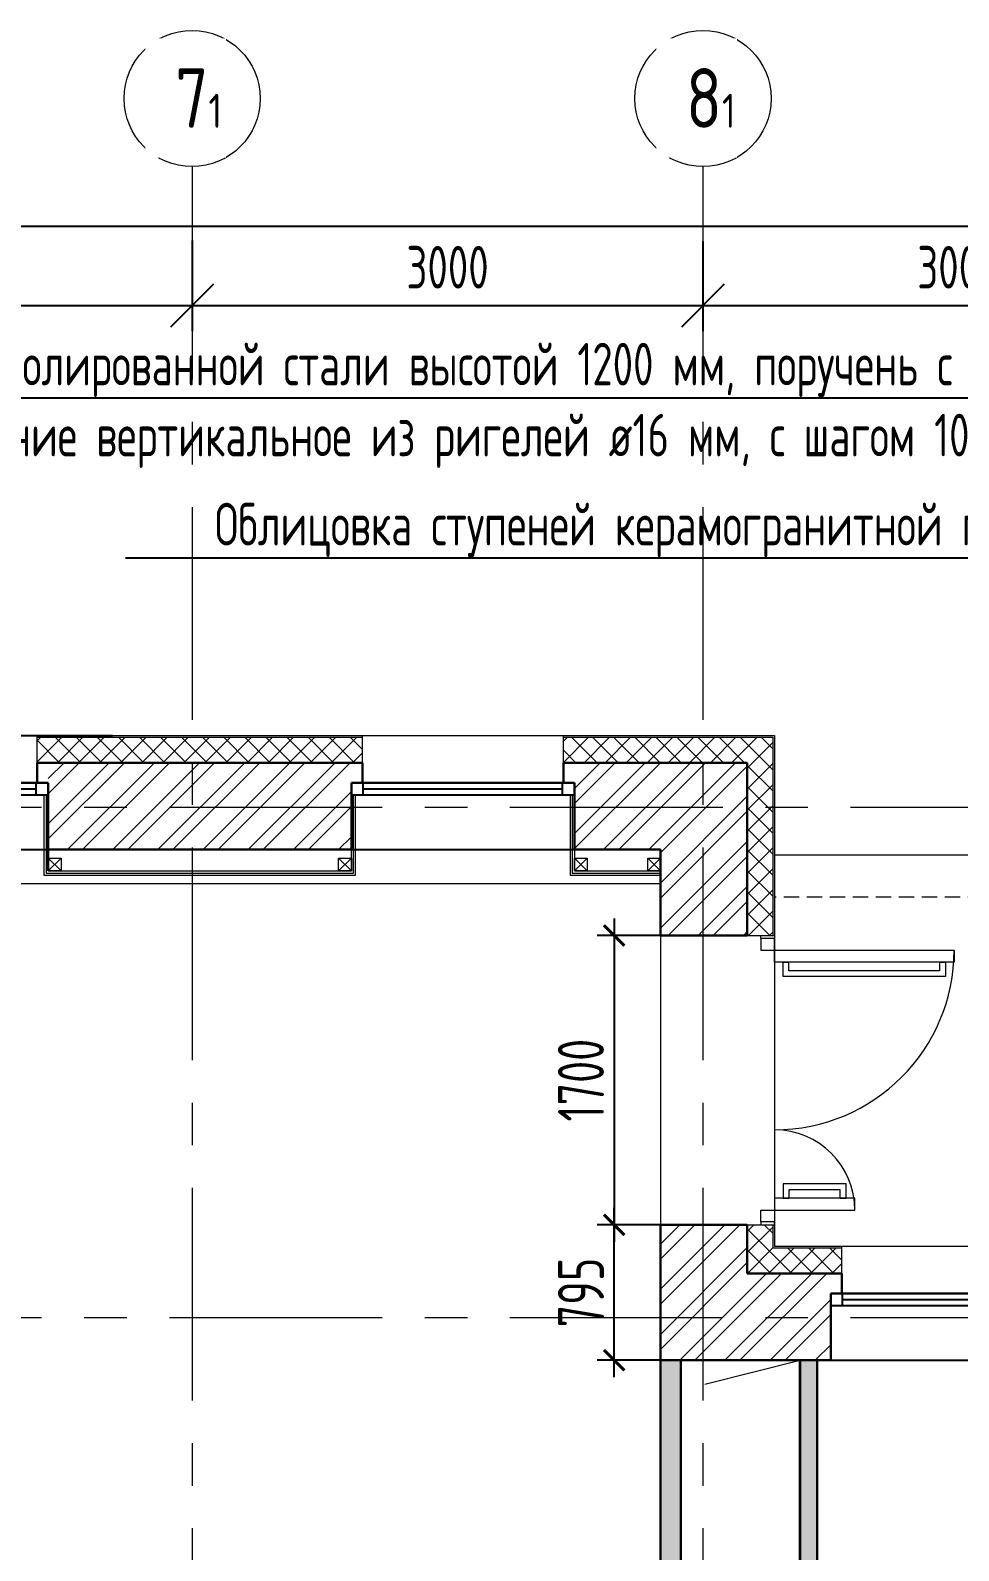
# Model space of a CAD drawing. Header units: millimetres. Extents: x -391859 to 9713180, y -178574 to 166066.
# Drawn here: x -201184 to -195733, y 126232 to 135163 of the extents above; entities that cross this region are included whole.
import ezdxf
from ezdxf import colors
from ezdxf.entities.mleader import LeaderData, LeaderLine
from ezdxf.math import Vec2, Vec3

# ---------------------------------------------------------------- set-up
doc = ezdxf.new("R2010")
doc.units = ezdxf.units.MM
doc.header["$MEASUREMENT"] = 0
doc.linetypes.add('ADSK_Штрих_ш3 п1_5', pattern=[4.5, 3, -1.5])
doc.linetypes.add('CENTER', pattern=[2, 1.25, -0.25, 0.25, -0.25])
doc.layers.get('0').update_dxf_attribs({"lineweight": 9})
for name, color, linetype, lineweight in [('_0', 7, 'Continuous', 9), ('АР_Выноски АПР', 7, 'Continuous', 5), ('АР_Двери', 7, 'Continuous', 18), ('АР_Лестницы', 7, 'Continuous', 15), ('АР_Навесной фасад', 7, 'Continuous', 5), ('АР_Оси', 7, 'Continuous', 9), ('АР_Оси размеры', 7, 'Continuous', 9), ('АР_Отметки', 7, 'Continuous', 15), ('АР_Перегородки газоблок', 7, 'Continuous', 30), ('АР_Перегородки газоблок_Штрих', 7, 'Continuous', 5), ('АР_Подоконники', 7, 'Continuous', 9), ('АР_Размеры дверей', 7, 'Continuous', 0), ('АР_Сущ Несущая стена', 7, 'Continuous', 30), ('АР_тонкая линия', 7, 'Continuous', 0), ('АР_Утеплитель', 7, 'Continuous', 9), ('АР_Штриховка кирпич', 7, 'Continuous', 9), ('Эвакуация', 7, 'Continuous', 9)]:
    doc.layers.add(name, color=color, linetype=linetype, lineweight=lineweight)
doc.layers.add('АР_новое окно', color=7, linetype='Continuous')
doc.styles.add('ISOCPEUR', font='isocpeur.ttf', dxfattribs={"width": 0.7})
doc.styles.add('ГОСТ 2.304', font='isocpeur.ttf', dxfattribs={"width": 0.7})
doc.dimstyles.new('R_100', dxfattribs={"dimtxt": 270, "dimasz": 120, "dimexe": 100, "dimexo": 0, "dimgap": 60, "dimtad": 1, "dimdec": 0, "dimrnd": 5, "dimzin": 0, "dimdsep": 46, "dimtxsty": 'ISOCPEUR', "dimblk": 'ARCHTICK', "dimcen": 0, "dimdle": 100, "dimclrd": 256, "dimclre": 256, "dimclrt": 256, "dimadec": 0, "dimazin": 0, "dimtfac": 2, "dimtdec": 0, "dimtofl": 0, "dimtmove": 1, "dimatfit": 3, "dimfxl": 1, "dimtvp": 3, "dimtolj": 1, "dimtzin": 0, "dimarcsym": 0})
doc.dimstyles.new('СПДС', dxfattribs={"dimscale": 100, "dimtxt": 2.5, "dimasz": 2.5, "dimexe": 1.5, "dimexo": 0, "dimgap": 1, "dimtad": 1, "dimdec": 0, "dimrnd": 1, "dimtxsty": 'ГОСТ 2.304', "dimblk": 'OBLIQUE', "dimcen": 2.5, "dimdle": 1.5, "dimadec": 0, "dimazin": 2, "dimtfac": 0.75, "dimtdec": 0, "dimtmove": 1, "dimatfit": 3, "dimfxl": 1, "dimtolj": 1, "dimarcsym": 1})
pattern_1 = [(45, (-1195763.57, 164426.86), (-132.58252, 132.58252), []), (45, (-1195675.18, 164426.86), (-132.58252, 132.58252), [])]

# ---------------------------------------------------------------- blocks, each defined once
blk = doc.blocks.new('_Oblique')
at = {"color": 0, "linetype": 'ByBlock', "lineweight": -2}
blk.add_line((-0.5, -0.5), (0.5, 0.5), dxfattribs=at)
blk = doc.blocks.new('*D748')
at = {"layer": 'АР_Оси размеры', "color": 0, "lineweight": -2, "ltscale": 100, "transparency": 16777216}
for p, q in [((-200233.9, 133928.7), (-200233.9, 133396.7)), ((-203233.9, 133546.7), (-203233.9, 133696.7)), ((-203383.9, 133546.7), (-200083.9, 133546.7))]:
    blk.add_line(p, q, dxfattribs=at)
at = {"layer": 'АР_Оси размеры', "color": 0, "lineweight": -2, "ltscale": 100, "transparency": 16777216, "xscale": 250, "yscale": 250, "zscale": 250, "rotation": 180}
blk.add_blockref('_Oblique', (-203233.9, 133546.7), dxfattribs=at)
at = {"layer": 'АР_Оси размеры', "color": 0, "lineweight": -2, "ltscale": 100, "transparency": 16777216, "xscale": 250, "yscale": 250, "zscale": 250}
blk.add_blockref('_Oblique', (-200233.9, 133546.7), dxfattribs=at)
at = {"layer": 'АР_Оси размеры', "color": 0, "ltscale": 100, "transparency": 16777216, "insert": (-201733.9, 133771.7), "char_height": 250, "attachment_point": 5, "style": 'ГОСТ 2.304'}
blk.add_mtext('\\A1;3000', dxfattribs=at)
blk = doc.blocks.new('*D749')
at = {"layer": 'АР_Оси размеры', "color": 0, "lineweight": -2, "ltscale": 100, "transparency": 16777216}
for p, q in [((-200233.9, 133928.7), (-200233.9, 133396.7)), ((-197233.9, 133922.9), (-197233.9, 133396.7)), ((-200383.9, 133546.7), (-197083.9, 133546.7))]:
    blk.add_line(p, q, dxfattribs=at)
at = {"layer": 'АР_Оси размеры', "color": 0, "lineweight": -2, "ltscale": 100, "transparency": 16777216, "xscale": 250, "yscale": 250, "zscale": 250, "rotation": 180}
blk.add_blockref('_Oblique', (-200233.9, 133546.7), dxfattribs=at)
at = {"layer": 'АР_Оси размеры', "color": 0, "lineweight": -2, "ltscale": 100, "transparency": 16777216, "xscale": 250, "yscale": 250, "zscale": 250}
blk.add_blockref('_Oblique', (-197233.9, 133546.7), dxfattribs=at)
at = {"layer": 'АР_Оси размеры', "color": 0, "ltscale": 100, "transparency": 16777216, "insert": (-198733.9, 133771.7), "char_height": 250, "attachment_point": 5, "style": 'ГОСТ 2.304'}
blk.add_mtext('\\A1;3000', dxfattribs=at)
blk = doc.blocks.new('*D750')
at = {"layer": 'АР_Оси размеры', "color": 0, "lineweight": -2, "ltscale": 100, "transparency": 16777216}
for p, q in [((-197233.9, 133922.9), (-197233.9, 133396.7)), ((-194233.9, 133934.5), (-194233.9, 133396.7)), ((-197383.9, 133546.7), (-194083.9, 133546.7))]:
    blk.add_line(p, q, dxfattribs=at)
at = {"layer": 'АР_Оси размеры', "color": 0, "lineweight": -2, "ltscale": 100, "transparency": 16777216, "xscale": 250, "yscale": 250, "zscale": 250, "rotation": 180}
blk.add_blockref('_Oblique', (-197233.9, 133546.7), dxfattribs=at)
at = {"layer": 'АР_Оси размеры', "color": 0, "lineweight": -2, "ltscale": 100, "transparency": 16777216, "xscale": 250, "yscale": 250, "zscale": 250}
blk.add_blockref('_Oblique', (-194233.9, 133546.7), dxfattribs=at)
at = {"layer": 'АР_Оси размеры', "color": 0, "ltscale": 100, "transparency": 16777216, "insert": (-195733.9, 133771.7), "char_height": 250, "attachment_point": 5, "style": 'ГОСТ 2.304'}
blk.add_mtext('\\A1;3000', dxfattribs=at)
blk = doc.blocks.new('*U159')
at = {"layer": 'АР_новое окно', "lineweight": 20}
for p, q in [((0, 1310), (-70, 1310)), ((0, 0), (-70, 0))]:
    blk.add_line(p, q, dxfattribs=at)
at = {"layer": 'АР_новое окно'}
for p, q in [((-70, 1310), (-70, 0)), ((-70, 0), (-70, 1310)), ((0, 1310), (0, 0)), ((0, 1240), (-70, 1240)), ((-35, 1240), (-35, 70)), ((0, 70), (-70, 70))]:
    blk.add_line(p, q, dxfattribs=at)
blk = doc.blocks.new('*D442')
at = {"layer": 'АР_Оси размеры', "color": 0, "lineweight": -2, "ltscale": 100, "transparency": 16777216}
for p, q in [((-218233.9, 134013.2), (-218233.9, 134163.2)), ((-154723.9, 134013.2), (-154723.9, 134163.2)), ((-218383.9, 134013.2), (-154573.9, 134013.2))]:
    blk.add_line(p, q, dxfattribs=at)
at = {"layer": 'АР_Оси размеры', "color": 0, "lineweight": -2, "ltscale": 100, "transparency": 16777216, "xscale": 250, "yscale": 250, "zscale": 250, "rotation": 180}
blk.add_blockref('_Oblique', (-218233.9, 134013.2), dxfattribs=at)
at = {"layer": 'АР_Оси размеры', "color": 0, "lineweight": -2, "ltscale": 100, "transparency": 16777216, "xscale": 250, "yscale": 250, "zscale": 250}
blk.add_blockref('_Oblique', (-154723.9, 134013.2), dxfattribs=at)
at = {"layer": 'АР_Оси размеры', "color": 0, "ltscale": 100, "transparency": 16777216, "insert": (-186478.9, 134238.2), "char_height": 250, "attachment_point": 5, "style": 'ГОСТ 2.304'}
blk.add_mtext('\\A1;63510', dxfattribs=at)
blk = doc.blocks.new('_DotSmall')
at = {"color": 0, "linetype": 'ByBlock', "const_width": 0.5}
blk.add_lwpolyline([(-0.0625, 0, 1), (0.0625, 0, 1)], format="xyb", close=True, dxfattribs=at)
blk = doc.blocks.new('_ArchTick')
at = {"color": 0, "linetype": 'ByBlock', "const_width": 0.15}
blk.add_lwpolyline([(-0.5, -0.5), (0.5, 0.5)], dxfattribs=at)
blk = doc.blocks.new('*D1056')
at = {"layer": 'АР_Размеры дверей', "lineweight": -2, "ltscale": 100, "transparency": 16777216}
for p, q in [((-197755.6, 129945.9), (-197755.6, 128045.9)), ((-197483.9, 129845.9), (-197855.6, 129845.9)), ((-197483.9, 128145.9), (-197855.6, 128145.9))]:
    blk.add_line(p, q, dxfattribs=at)
at = {"layer": 'АР_Размеры дверей', "lineweight": -2, "ltscale": 100, "transparency": 16777216, "xscale": 120, "yscale": 120, "zscale": 120}
for p, rotation in [((-197755.6, 129845.9), 90), ((-197755.6, 128145.9), 270)]:
    blk.add_blockref('_ArchTick', p, dxfattribs=dict(at, rotation=rotation))
at = {"layer": 'АР_Размеры дверей', "ltscale": 100, "transparency": 16777216, "insert": (-197950.6, 128995.9), "char_height": 270, "attachment_point": 5, "rotation": 90, "style": 'ISOCPEUR'}
blk.add_mtext('\\A1;1700', dxfattribs=at)
blk = doc.blocks.new('1700-2')
for points in [[(80, 1600), (0, 1600), (0, 1583), (80, 1583), (80, 1600)], [(0, 1583), (80, 1583), (80, 1513), (50, 1513), (50, 1513), (0, 1513), (0, 1583)], [(-385.9, 1443.1), (-420.9, 1443.1), (-420.9, 1358.3), (-50, 1358.3), (-50, 1443.1), (-85, 1443.1)], [(-385.9, 1443.1), (-385.9, 1393.3), (-85, 1393.3), (-85, 1443.1)], [(-969.5, 56.9), (-1004.5, 56.9), (-1004.5, 141.7), (-50, 141.7), (-50, 56.9), (-85, 56.9)], [(-969.5, 56.9), (-969.5, 106.7), (-85, 106.7), (-85, 56.9)], [(0, -83), (80, -83), (80, -13), (50, -13), (50, -13), (0, -13), (0, -83)], [(80, -100), (0, -100), (0, -83), (80, -83), (80, -100)]]:
    blk.add_lwpolyline(points)
for points in [[(-471.3, 1443.1), (0, 1443.1), (0, 1513), (-471.3, 1513)], [(0, -13), (-1054.7, -13), (-1054.7, 56.9), (0, 56.9)]]:
    blk.add_lwpolyline(points, close=True)
for centre, radius, start, end in [((0, 1513), 471.3, 180, 270), ((0, -13), 1054.7, 90, 180)]:
    blk.add_arc(centre, radius, start, end)
blk = doc.blocks.new('A$Ce02d65bd')
at = {"ltscale": 100}
for points in [[(0, 0), (0, 75), (75, 75), (75, 0), (0, 0)], [(0, 0), (75, 75)], [(0, 75), (75, 0)]]:
    blk.add_lwpolyline(points, dxfattribs=at)
blk = doc.blocks.new('*D1333')
at = {"layer": 'АР_Размеры дверей', "lineweight": -2, "ltscale": 100, "transparency": 16777216}
for p, q in [((-197755.6, 127250.7), (-197755.6, 128245.9)), ((-197483.9, 128145.9), (-197855.6, 128145.9)), ((-197483.9, 127350.7), (-197855.6, 127350.7))]:
    blk.add_line(p, q, dxfattribs=at)
at = {"layer": 'АР_Размеры дверей', "lineweight": -2, "ltscale": 100, "transparency": 16777216, "xscale": 120, "yscale": 120, "zscale": 120}
for p, rotation in [((-197755.6, 128145.9), 90), ((-197755.6, 127350.7), 270)]:
    blk.add_blockref('_ArchTick', p, dxfattribs=dict(at, rotation=rotation))
at = {"layer": 'АР_Размеры дверей', "ltscale": 100, "transparency": 16777216, "insert": (-197950.6, 127748.3), "char_height": 270, "attachment_point": 5, "rotation": 90, "style": 'ISOCPEUR'}
blk.add_mtext('\\A1;795', dxfattribs=at)

msp = doc.modelspace()

# ---------------------------------------------------------------- hatches: boundary and pattern name
at = {"layer": 'АР_Перегородки газоблок_Штрих', "ltscale": 100}
h = msp.add_hatch(dxfattribs=at)
h.set_pattern_fill('AR-CONC', color=256, scale=30)
h.set_pattern_definition([(50, (0, 0), (215.17805, -18.82564), [22.5, -247.5]), (355, (0, 0), (-41.6254, 225.65764), [18, -198]), (100.45144, (17.93, -1.57), (173.55265, 206.832), [19.12206, -210.34263]), (46.1842, (0, 60), (320.1724, -49.65578), [33.75, -371.25]), (96.63564, (26.68, 55.86), (280.3986, 292.2356), [28.6831, -315.51413]), (351.18416, (0, 60), (280.3986, 292.2356), [27, -297]), (21, (30, 45), (179.07212, -120.78567), [22.5, -247.5]), (326, (30, 45), (72.9946, 217.54501), [18, -198]), (71.45144, (44.92, 34.93), (252.06671, 96.75935), [19.12206, -210.34263]), (37.5, (0, 0), (3.647957, 99.868156), [0, -195.6, 0, -201, 0, -198.75]), (7.5, (0, 0), (78.92086, 118.323514), [0, -114.6, 0, -191.1, 0, -75.75]), (327.5, (-66.9, 0), (160.14673, -6.766462), [0, -75, 0, -234, 0, -310.5]), (317.5, (-96.9, 0), (174.95585, 30.031495), [0, -97.5, 0, -155.4, 0, -220.5])])
h.paths.add_polyline_path([(-197233.915, 124548.397), (-197363.915, 124548.397), (-197363.915, 124600.682), (-197483.915, 124600.682), (-197483.915, 121099.141, 0.09525129), (-197363.915, 121143.317), (-197363.915, 122020.317), (-197363.915, 122020.317), (-197233.915, 122020.317), (-197233.915, 122140.317), (-197364.149, 122140.317), (-197364.115, 122140.706), (-197364.115, 123640.706), (-197233.915, 123640.706), (-197233.915, 123760.706), (-197363.915, 123760.706), (-197363.915, 124428.397), (-197233.915, 124428.397)])
h.paths.add_polyline_path([(-196563.908, 124600.682), (-196663.908, 124600.682), (-196663.908, 124548.397), (-197233.915, 124548.397), (-197233.915, 124428.397), (-196663.907, 124428.397), (-196663.906, 123760.706), (-197233.915, 123760.706), (-197233.915, 123640.706), (-196764.115, 123640.706), (-196663.905, 123640.706), (-196663.901, 122140.318), (-196563.901, 122140.318)])
h.paths.add_polyline_path([(-196563.915, 127350.682), (-196663.915, 127350.682), (-196663.908, 124600.682), (-196563.908, 124600.682)])
h.paths.add_polyline_path([(-197363.915, 127350.682), (-197483.915, 127350.682), (-197483.915, 124600.682), (-197363.915, 124600.682)])
at = {"layer": 'АР_Утеплитель', "ltscale": 100}
h = msp.add_hatch(dxfattribs=at)
h.set_pattern_fill('ANSI37', color=256, scale=700)
h.set_pattern_definition([(45, (-1177603.89, 166752.83), (-61.871843, 61.871843), []), (135, (-1177603.89, 166752.83), (-61.871843, -61.871843), [])])
h.paths.add_polyline_path([(-201004.669, 130860.682), (-201004.669, 131010.682), (-201143.915, 131010.682), (-201143.915, 130860.682)])
h.paths.add_polyline_path([(-201004.669, 131010.682), (-201004.669, 130860.682), (-199233.915, 130860.682), (-199233.915, 131010.682)])
h = msp.add_hatch(dxfattribs=at)
h.set_pattern_fill('ANSI37', color=256, scale=700)
h.set_pattern_definition([(45, (-1174788.89, 163752.83), (-61.871843, 61.871843), []), (135, (-1174788.89, 163752.83), (-61.871843, -61.871843), [])])
h.paths.add_polyline_path([(-196823.915, 128145.858), (-196973.915, 128145.858), (-196973.915, 127860.682), (-196418.915, 127860.682), (-196418.915, 128010.682), (-196823.915, 128010.682)])
h.paths.add_polyline_path([(-196973.915, 129845.858), (-196823.915, 129845.858), (-196823.915, 131010.682), (-198053.915, 131010.682), (-198053.915, 130860.682), (-196973.915, 130860.682)])
at = {"layer": 'АР_Штриховка кирпич', "ltscale": 100}
h = msp.add_hatch(dxfattribs=at)
h.set_pattern_fill('ANSI32', color=256, scale=500)
h.set_pattern_definition([(45, (-1199358.57, 167426.86), (-132.58252, 132.58252), []), (45, (-1199270.18, 167426.86), (-132.58252, 132.58252), [])])
h.paths.add_polyline_path([(-199298.915, 130860.682), (-201078.915, 130860.682), (-201078.915, 130350.682), (-199298.915, 130350.682)])
h = msp.add_hatch(dxfattribs=at)
h.set_pattern_fill('ANSI32', color=256, scale=500)
h.set_pattern_definition(pattern_1)
h.paths.add_polyline_path([(-196973.915, 130860.682), (-196973.915, 130339.606), (-196973.915, 129845.858), (-197483.915, 129845.858), (-197483.915, 130350.682), (-197988.915, 130350.682), (-197988.915, 130860.682)])
h = msp.add_hatch(dxfattribs=at)
h.set_pattern_fill('ANSI32', color=256, scale=500)
h.set_pattern_definition(pattern_1)
h.paths.add_polyline_path([(-196483.915, 127860.682), (-196973.915, 127860.682), (-196973.915, 128145.858), (-197483.915, 128145.858), (-197483.915, 127350.682), (-196483.915, 127350.682)])

# ---------------------------------------------------------------- linework, layer by layer
for points in [[(-201103.915, 130671.769), (-201103.915, 130199.952), (-199273.915, 130199.952), (-199273.915, 130671.769)], [(-201091.415, 130671.769), (-201091.415, 130212.452), (-199286.415, 130212.452), (-199286.415, 130671.769)], [(-201078.915, 130741.769), (-201078.915, 130224.952), (-199298.915, 130224.952), (-199298.915, 130602.803)], [(-198013.915, 130671.769), (-198013.915, 130199.952), (-197483.915, 130199.952)], [(-198001.415, 130671.769), (-198001.415, 130212.452), (-197483.915, 130212.452)], [(-197988.915, 130741.769), (-197988.915, 130224.952), (-197483.915, 130224.952)]]:
    msp.add_lwpolyline(points)
at = {"layer": 'АР_Лестницы', "ltscale": 100, "elevation": 0}
msp.add_lwpolyline([(-196813.911, 130320.682), (-193428.395, 130320.682)], dxfattribs=at)
at = {"layer": 'АР_Лестницы', "linetype": 'ADSK_Штрих_ш3 п1_5', "ltscale": 30, "elevation": 0}
msp.add_lwpolyline([(-193428.395, 130070.682), (-196813.911, 130070.682)], dxfattribs=at)
at = {"layer": 'АР_Навесной фасад', "ltscale": 100}
for p, q in [((-200764.669, 131020.682), (-196813.915, 131020.682)), ((-196813.915, 131020.682), (-196813.915, 129845.858)), ((-201143.915, 131010.682), (-200701.112, 131010.682)), ((-200764.669, 131010.682), (-199233.915, 131010.682)), ((-198053.915, 131010.682), (-196823.915, 131010.682)), ((-196823.915, 131010.682), (-196823.915, 129845.858)), ((-196823.915, 128145.858), (-196823.915, 128010.682)), ((-196813.915, 128145.858), (-196813.915, 128020.682)), ((-196823.915, 128010.682), (-196418.915, 128010.682)), ((-196813.915, 128020.682), (-188653.915, 128020.682))]:
    msp.add_line(p, q, dxfattribs=at)
at = {"layer": 'АР_Навесной фасад', "color": 18, "ltscale": 100, "true_color": 0x000000}
for points in [[(-201143.915, 130860.682), (-201143.915, 131020.682)], [(-199233.915, 130860.682), (-199233.915, 131020.682)], [(-198053.915, 130860.682), (-198053.915, 131020.682)], [(-196973.915, 129845.858), (-196813.915, 129845.858)], [(-196973.915, 128145.858), (-196813.915, 128145.858)], [(-196418.915, 127860.682), (-196418.915, 128020.682)]]:
    msp.add_lwpolyline(points, dxfattribs=at)
at = {"layer": 'АР_новое окно'}
for p, q in [((-202323.915, 131020.682), (-200701.112, 131020.682)), ((-202388.915, 130350.682), (-201078.915, 130350.682)), ((-199298.915, 130350.682), (-197988.915, 130350.682)), ((-196483.915, 127350.682), (-195173.915, 127350.682))]:
    msp.add_line(p, q, dxfattribs=at)
at = {"layer": 'АР_Оси', "linetype": 'CENTER', "ltscale": 1000}
for p, q in [((-200233.915, 134363.151), (-200233.915, 78630.803)), ((-197233.915, 134363.151), (-197233.915, 78630.803)), ((-224367.609, 130600.682), (-141189.207, 130600.682)), ((-224367.609, 127600.682), (-141189.207, 127600.682))]:
    msp.add_line(p, q, dxfattribs=at)
at = {"layer": 'АР_Оси', "ltscale": 0.5}
for centre in [(-200233.915, 134763.151), (-197233.915, 134763.151)]:
    msp.add_circle(centre, 400, dxfattribs=at)
at = {"layer": 'АР_Перегородки газоблок', "ltscale": 100}
for points in [[(-197483.915, 118520.664), (-197483.915, 127350.682)], [(-197363.915, 127350.682), (-197363.915, 126452.044)], [(-197363.915, 127350.682), (-197363.915, 124548.397)], [(-196663.908, 124548.397), (-196663.915, 127350.682)], [(-196563.901, 122140.318), (-196563.915, 127350.683)]]:
    msp.add_lwpolyline(points, dxfattribs=at)
at = {"layer": 'АР_Подоконники', "ltscale": 100}
msp.add_line((-205983.915, 130150.682), (-197483.915, 130150.682), dxfattribs=at)
at = {"layer": 'АР_Сущ Несущая стена', "ltscale": 100}
for p, q in [((-201143.915, 130860.682), (-199233.915, 130860.682)), ((-201143.915, 130741.769), (-201143.915, 130860.682)), ((-199233.915, 130741.769), (-199233.915, 130860.682)), ((-198053.915, 130860.682), (-196973.915, 130860.682)), ((-198053.915, 130741.769), (-198053.915, 130860.682)), ((-196973.915, 130860.682), (-196973.915, 129845.858)), ((-201143.915, 130741.769), (-201078.915, 130741.769)), ((-201078.915, 130741.769), (-201078.915, 130350.682)), ((-201078.915, 130734.727), (-201078.915, 130224.952)), ((-199298.915, 130741.769), (-199298.915, 130350.682)), ((-199298.915, 130741.769), (-199233.915, 130741.769)), ((-198053.915, 130741.769), (-197988.915, 130741.769)), ((-197988.915, 130741.769), (-197988.915, 130350.682)), ((-201078.915, 130350.682), (-199298.915, 130350.682)), ((-197988.915, 130350.682), (-197483.915, 130350.682)), ((-197483.915, 130350.682), (-197483.915, 129845.858)), ((-197483.915, 129845.858), (-196973.915, 129845.858)), ((-197483.915, 128145.858), (-197483.915, 127350.682)), ((-197483.915, 128145.858), (-196973.915, 128145.858)), ((-196973.915, 128145.858), (-196973.915, 127860.682)), ((-196973.915, 127860.682), (-196418.915, 127860.682)), ((-196418.915, 127741.769), (-196418.915, 127860.682)), ((-196483.915, 127741.769), (-196483.915, 127350.682)), ((-196483.915, 127741.769), (-196418.915, 127741.769)), ((-197483.915, 127350.682), (-196483.915, 127350.682))]:
    msp.add_line(p, q, dxfattribs=at)
at = {"layer": 'АР_тонкая линия', "color": 18, "ltscale": 100, "true_color": 0x000000}
for points in [[(-197483.915, 129845.858), (-197483.915, 128145.858)], [(-196813.915, 129845.858), (-196813.915, 128145.858)]]:
    msp.add_lwpolyline(points, dxfattribs=at)
at = {"layer": 'Эвакуация', "lineweight": 18}
for p in [(-197223.915, 127210.682), (-196663.915, 124550.682)]:
    msp.add_line(p, (-196663.915, 127350.682), dxfattribs=at)
at = {"layer": 'Эвакуация'}
msp.add_line((-196669.423, 127348.397), (-196669.423, 124548.397), dxfattribs=at)

# ---------------------------------------------------------------- block references
at = {"layer": '_0', "color": 1, "lineweight": -3, "ltscale": 500}
for p in [(-201078.915, 130224.952), (-199373.915, 130224.952), (-197988.915, 130224.952), (-197558.619, 130224.952)]:
    msp.add_blockref('A$Ce02d65bd', p, dxfattribs=at)
at = {"layer": 'АР_Двери', "lineweight": 30, "ltscale": 100, "rotation": 180}
msp.add_blockref('1700-2', (-196813.915, 129745.858), dxfattribs=at)
at = {"layer": 'АР_новое окно', "xscale": -1, "rotation": 90}
for p in [(-201078.915, 130671.769), (-197988.915, 130671.769), (-195173.915, 127671.769)]:
    msp.add_blockref('*U159', p, dxfattribs=at)

# ---------------------------------------------------------------- dimensions: what is measured, and where the dimension line sits
at = {"layer": 'АР_Оси размеры', "ltscale": 100}
for base, p1, p2, picture, middle in [((-200233.915, 133546.651), (-203233.915, 133546.651), (-200233.915, 133928.685), '*D748', (-201733.915, 133771.651)), ((-197233.915, 133546.651), (-200233.915, 133928.685), (-197233.915, 133922.936), '*D749', (-198733.915, 133771.651)), ((-194233.915, 133546.651), (-197233.915, 133922.936), (-194233.915, 133934.505), '*D750', (-195733.915, 133771.651))]:
    dim = msp.add_linear_dim(base=base, p1=p1, p2=p2, dimstyle='СПДС', dxfattribs=at)
    dim.commit()
    dim.dimension.update_dxf_attribs({"geometry": picture, "text_midpoint": middle})
at = {"layer": 'АР_Размеры дверей', "ltscale": 100}
for p1, picture, middle in [((-197483.915, 129845.858), '*D1056', (-197950.628, 128995.858)), ((-197483.915, 127350.682), '*D1333', (-197950.628, 127748.27))]:
    dim = msp.add_linear_dim(base=(-197755.628, 128145.858), p1=p1, p2=(-197483.915, 128145.858), angle=90, dimstyle='R_100', override={"dimpost": '\\X', "dimfxl": 2.5, "dimarcsym": 1}, dxfattribs=at)
    dim.commit()
    dim.dimension.update_dxf_attribs({"geometry": picture, "text_midpoint": middle})

# ---------------------------------------------------------------- leaders
at = {"layer": 'АР_Выноски АПР'}
ml = msp.add_multileader_mtext('Standard', dxfattribs=at)
ml.set_content('\\A1;Замена ограждения из нержавеющей полированной стали высотой 1200 мм, поручень с одной стороны на высоте 900 и 500мм,  ø50мм. Заполнение вертикальное из ригелей ø16 мм, с шагом 100 мм. ', color=256, style='ISOCPEUR')
ml.set_leader_properties()
ml.build(insert=Vec2(0, 0))
ml.multileader.update_dxf_attribs({"text_left_attachment_type": 6, "text_right_attachment_type": 6, "dogleg_length": 100, "arrow_head_size": 250})
ctx = ml.context
ctx.base_point, ctx.char_height, ctx.arrow_head_size, ctx.landing_gap_size, ctx.plane_origin = Vec3(-205620.5, 133002.614), 250, 250, 25, Vec3(-205599.438, 130397.905)
ctx.left_attachment, ctx.right_attachment = 6, 6
notes = []
notes.append((ctx, [(0, (1, 1, 0), (-193675.5, 133002.614), (-1, 0), 100, [(1, [(-194027.915, 130220.682)], 0, [])])]))
ctx.mtext.insert, ctx.mtext.width, ctx.mtext.defined_height, ctx.mtext.flow_direction = Vec3(-205595.5, 133327.614), 12334.31673, 1956.15, 5
ml = msp.add_multileader_mtext('Standard', dxfattribs=at)
ml.set_content('Облицовка ступеней керамогранитной плиткой ', color=256, style='ISOCPEUR')
ml.set_leader_properties()
ml.build(insert=Vec2(0, 0))
ml.multileader.update_dxf_attribs({"text_left_attachment_type": 6, "text_right_attachment_type": 6, "dogleg_length": 100, "arrow_head_size": 250})
ctx = ml.context
ctx.base_point, ctx.char_height, ctx.arrow_head_size, ctx.landing_gap_size, ctx.plane_origin = Vec3(-200125, 132062.076), 250, 250, 25, Vec3(-193966.751, 131465.588)
ctx.left_attachment, ctx.right_attachment = 6, 6
notes.append((ctx, [(1, (1, 1, 0), (-194725, 132062.076), (-1, 0), 100, [(0, [(-194711, 129629.5)], 0, [])])]))
ctx.mtext.insert, ctx.mtext.width, ctx.mtext.flow_direction = Vec3(-200100, 132387.076), 7636, 5
at = {"layer": 'АР_Отметки'}
ml = msp.add_multileader_mtext('Standard', dxfattribs=at)
ml.set_content('{\\W0.8;-2,250}', color=256, style='ISOCPEUR')
ml.set_leader_properties(color=256, linetype='Continuous', lineweight=-1)
ml.set_arrow_properties(name='DOTSMALL')
ml.build(insert=Vec2(0, 0))
ml.multileader.update_dxf_attribs({"has_text_frame": 1, "text_left_attachment_type": 4, "text_right_attachment_type": 4, "dogleg_length": 100, "arrow_head_size": 180})
ctx = ml.context
ctx.base_point, ctx.char_height, ctx.arrow_head_size, ctx.landing_gap_size, ctx.plane_origin = Vec3(-296774.143, 128156.954), 250, 180, 50, Vec3(-296855.536, 126878.835)
ctx.left_attachment, ctx.right_attachment = 4, 4
notes.append((ctx, [(0, (0, 0, 0), (0, 0), (1, 0), 1, [])]))
ctx.mtext.insert, ctx.mtext.width, ctx.mtext.defined_height, ctx.mtext.line_spacing_style, ctx.mtext.flow_direction = Vec3(-296724.143, 128490.288), 769.98896, 343.888, 2, 5
for ctx, leaders in notes:
    for number, flags, end, landing, length, lines in leaders:
        leader = LeaderData()
        leader.index, (leader.has_last_leader_line, leader.has_dogleg_vector, leader.attachment_direction) = number, flags
        leader.last_leader_point, leader.dogleg_vector, leader.dogleg_length = Vec3(end), Vec3(landing), length
        for number, points, colour, breaks in lines:
            line = LeaderLine()
            line.index, line.vertices, line.color, line.breaks = number, Vec3.list(points), colors.encode_raw_color(colour), breaks
            leader.lines.append(line)
        ctx.leaders.append(leader)

# ---------------------------------------------------------------- next in the draw order: texts
at = {"layer": 'АР_Оси', "char_height": 350, "width": 123.86708, "attachment_point": 1, "line_spacing_factor": 1.149209, "style": 'ГОСТ 2.304', "bg_fill": 2}
for s, insert in [('{\\W0.8;7\\H0.57143x;1}', (-200333.736, 134940.93)), ('{\\W0.8;8\\H0.57143x;1}', (-197333.736, 134940.93))]:
    msp.add_mtext(s, dxfattribs=dict(at, insert=insert))

# ---------------------------------------------------------------- next in the draw order: dimensions: what is measured, and where the dimension line sits
at = {"layer": 'АР_Оси размеры', "ltscale": 100}
dim = msp.add_linear_dim(base=(-154723.915, 134013.151), p1=(-218233.915, 134013.151), p2=(-154723.915, 134013.151), dimstyle='СПДС', dxfattribs=at)
dim.commit()
dim.dimension.update_dxf_attribs({"geometry": '*D442', "text_midpoint": (-186478.915, 134238.151)})

doc.saveas('drawing.dxf')
